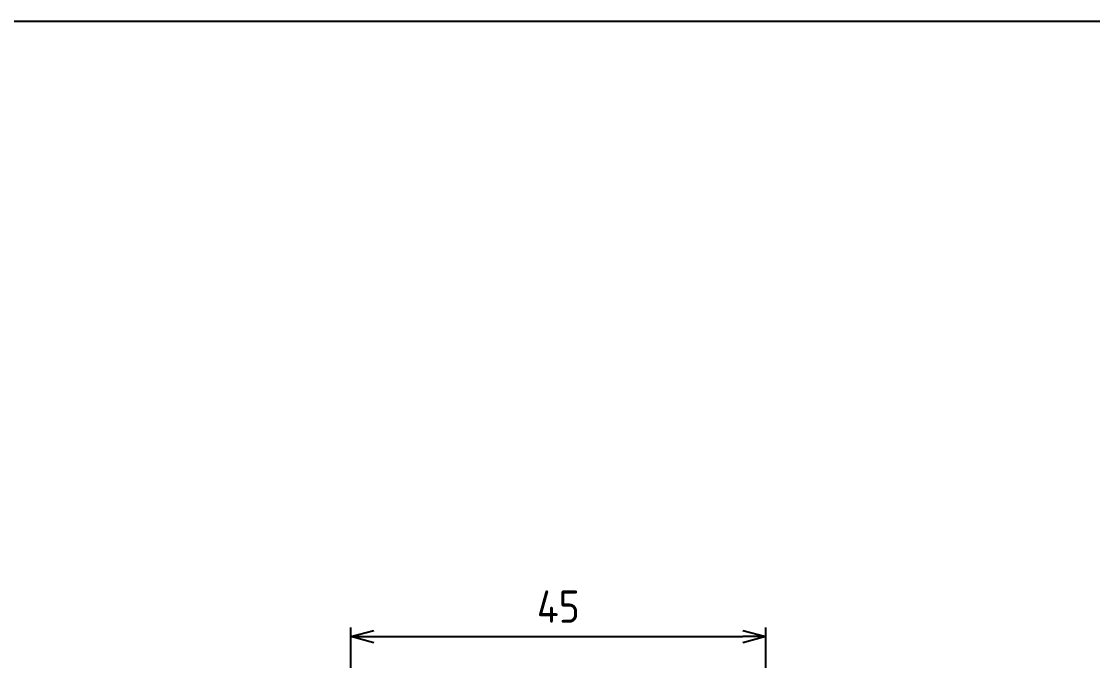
# Model space of a CAD drawing. Header units: millimetres. Extents: x 0 to 403, y 0 to 280.
# Drawn here: x 76.5 to 192.7, y 210.8 to 280 of the extents above; entities that cross this region are included whole.
import ezdxf

# ---------------------------------------------------------------- set-up
doc = ezdxf.new("R2010")
doc.units = ezdxf.units.MM
doc.layers.add('AM_5', color=3, linetype='Continuous', lineweight=25)
doc.styles.get("Standard").update_dxf_attribs({"font": 'ISOCP.SHX', "bigfont": 'EXTFONT.SHX'})
doc.dimstyles.new('AM_ISO$0', dxfattribs={"dimtxt": 3.5, "dimasz": 2.5, "dimexe": 1, "dimexo": 1, "dimgap": 1.5, "dimtad": 1, "dimdsep": 46, "dimtxsty": 'Standard', "dimblk": 'OPEN30', "dimcen": 0, "dimclrd": 3, "dimclre": 3, "dimclrt": 2, "dimadec": 0, "dimazin": 2, "dimtp": 0.1, "dimtm": 0.1, "dimtfac": 0.71, "dimtmove": 0, "dimatfit": 3, "dimldrblk": 'OPEN30', "dimfxl": 0, "dimlwd": -1, "dimlwe": -1, "dimarcsym": 0})

# ---------------------------------------------------------------- blocks, each defined once
blk = doc.blocks.new('TK-A3')
blk.add_lwpolyline([(0, 0), (403, 0), (403, 280), (0, 280)], close=True)
blk = doc.blocks.new('_Open30')
at = {"color": 0, "linetype": 'ByBlock', "lineweight": -2}
for p, q in [((-1, 0.268), (0, 0)), ((0, 0), (-1, -0.268)), ((0, 0), (-1, 0))]:
    blk.add_line(p, q, dxfattribs=at)
blk = doc.blocks.new('*D21')
at = {"layer": 'AM_5', "color": 3, "transparency": 16777216}
for p, q in [((112.24, 181.34), (112.24, 214.37)), ((157.24, 181.34), (157.24, 214.37)), ((114.74, 213.37), (154.74, 213.37))]:
    blk.add_line(p, q, dxfattribs=at)
at = {"layer": 'Defpoints', "color": 0, "transparency": 16777216}
for p in [(157.24, 213.37), (112.24, 180.34), (157.24, 180.34)]:
    blk.add_point(p, dxfattribs=at)
at = {"layer": 'AM_5', "color": 3, "transparency": 16777216, "xscale": 2.5, "yscale": 2.5, "zscale": 2.5, "rotation": 180}
blk.add_blockref('_Open30', (112.24, 213.37), dxfattribs=at)
at = {"layer": 'AM_5', "color": 3, "transparency": 16777216, "xscale": 2.5, "yscale": 2.5, "zscale": 2.5}
blk.add_blockref('_Open30', (157.24, 213.37), dxfattribs=at)
at = {"layer": 'AM_5', "color": 2, "transparency": 16777216, "insert": (134.74, 216.62), "char_height": 3.5, "attachment_point": 5}
blk.add_mtext('45', dxfattribs=at)

msp = doc.modelspace()

# ---------------------------------------------------------------- block references
at = {"lineweight": 0}
msp.add_blockref('TK-A3', (0, 0), dxfattribs=at)

# ---------------------------------------------------------------- dimensions: what is measured, and where the dimension line sits
at = {"layer": 'AM_5'}
dim = msp.add_linear_dim(base=(157.241, 213.366), p1=(112.241, 180.339), p2=(157.241, 180.339), dimstyle='AM_ISO$0', dxfattribs=at)
dim.commit()
dim.dimension.update_dxf_attribs({"geometry": '*D21', "text_midpoint": (134.741, 216.616)})

doc.saveas('drawing.dxf')
